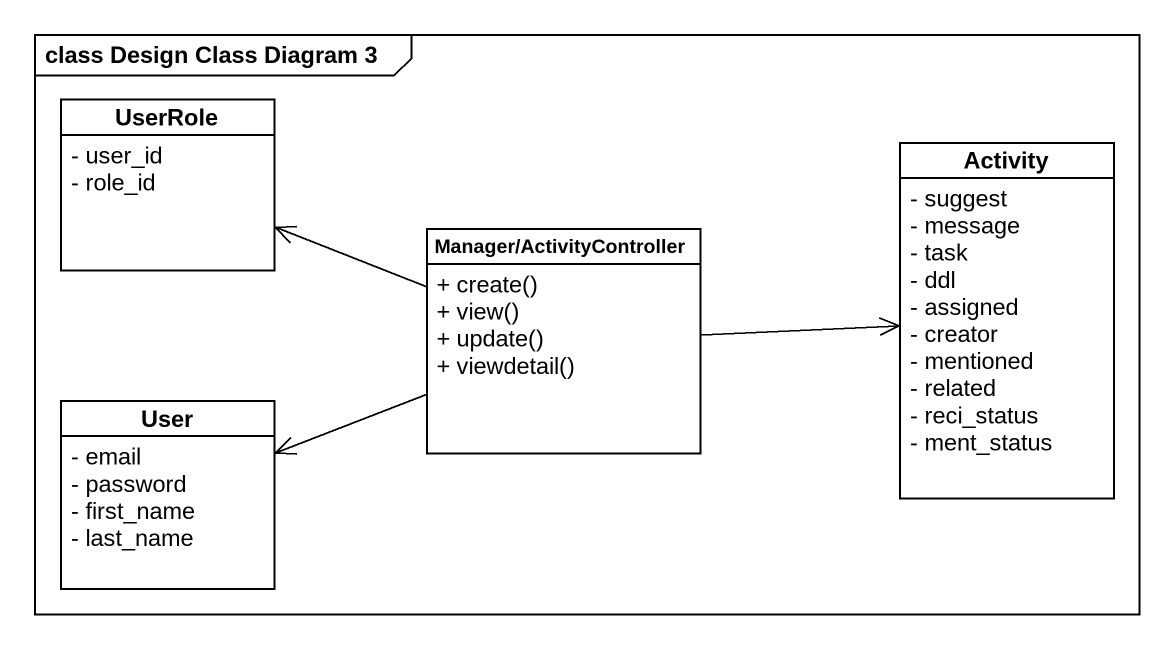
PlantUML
@startuml
mainframe class Design Class Diagram 3
hide circle
hide empty members
skinparam classAttributeIconSize 0
class UserRole {
  - user_id
  - role_id
}
class Activity {
  - suggest
  - message
  - task
  - ddl
  - assigned
  - creator
  - mentioned
  - related
  - reci_status
  - ment_status
}
class "Manager/ActivityController" as Manager_ActivityController {
  + create()
  + view()
  + update()
  + viewdetail()
}
class User {
  - email
  - password
  - first_name
  - last_name
}
Manager_ActivityController -left-> UserRole
Manager_ActivityController -right-> Activity
Manager_ActivityController -left-> User
@enduml
